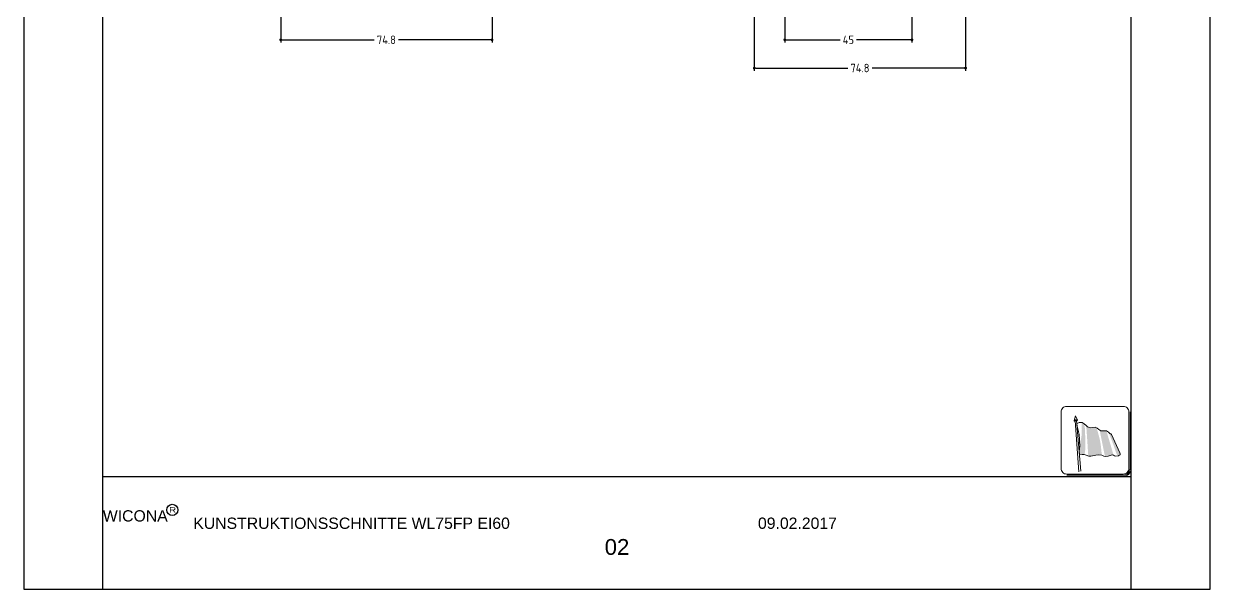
# Model space of a CAD drawing. Header units: millimetres. Extents: x 415 to 4125, y 1522 to 2116.
# Drawn here: x 884.6 to 1304.6, y 1521.9 to 1722.2 of the extents above; entities that cross this region are included whole.
import ezdxf
from ezdxf.enums import TextEntityAlignment as Align

# ---------------------------------------------------------------- set-up
doc = ezdxf.new("R2010")
doc.units = ezdxf.units.MM
doc.linetypes.add('AUSGEZOGEN', pattern=[0])
for name, color, linetype in [('00TXT', 7, 'Continuous'), ('01PAGVAR', 7, 'AUSGEZOGEN'), ('AM_6', 2, 'Continuous')]:
    doc.layers.add(name, color=color, linetype=linetype)
for name, color, linetype, lineweight in [('AM_5', 3, 'Continuous', 25), ('Cont3', 70, 'Continuous', 18), ('Cont4', 10, 'Continuous', 13)]:
    doc.layers.add(name, color=color, linetype=linetype, lineweight=lineweight)
doc.layers.add('BOUND_EXT', color=30, linetype='Continuous', plot=False)
doc.styles.add('HBS_DIMTEXTSTYLE', font='isocp.shx')
doc.styles.add('SWISS', font='swiss.ttf')
doc.styles.add('SWISSL', font='swissl.ttf')
doc.dimstyles.new('HBS_Cata_1-1', dxfattribs={"dimtxt": 3, "dimasz": 1, "dimexe": 1, "dimexo": 2, "dimgap": 1, "dimtad": 0, "dimtoh": 1, "dimdec": 1, "dimdsep": 46, "dimtxsty": 'HBS_DIMTEXTSTYLE', "dimblk": 'DOT', "dimcen": 0, "dimclrd": 256, "dimclre": 256, "dimclrt": 2, "dimadec": 0, "dimazin": 2, "dimtp": 0.1, "dimtm": 0.1, "dimtfac": 0.7, "dimtdec": 1, "dimtmove": 0, "dimatfit": 3, "dimldrblk": 'NONE', "dimfxl": 1, "dimlwd": -1, "dimlwe": -1, "dimarcsym": 1})

# ---------------------------------------------------------------- blocks, each defined once
blk = doc.blocks.new('$$WICLOG1')
at = {"layer": '00TXT', "color": 3}
blk.add_circle((12.3, 2.05), 1, dxfattribs=at)
at = {"layer": '00TXT', "color": 10, "style": 'SWISSL', "width": 1.25}
blk.add_text('R', height=1, dxfattribs=at).set_placement((12.35, 2.05), align=Align.MIDDLE)
at = {"layer": '00TXT', "color": 40, "style": 'SWISS'}
blk.add_text('WICONA', height=2, dxfattribs=at).set_placement((0, 0))
blk = doc.blocks.new('$$_EX')
at = {"layer": 'BOUND_EXT'}
for p, q in [((210, 297), (0, 297)), ((0, 297), (0, 0)), ((210, 0), (210, 297)), ((0, 0), (210, 0))]:
    blk.add_line(p, q, dxfattribs=at)
blk = doc.blocks.new('Symbol91')
at = {"layer": 'Cont3'}
h = blk.add_hatch(color=254, dxfattribs=at)
h.dxf.hatch_style = 1
edge = h.paths.add_edge_path()
edge.add_spline(control_points=[(187.27, 28.22), (187.28, 26.89), (187.03, 26.22), (187.03, 26.22)], knot_values=[4, 4, 4, 4, 5, 5, 5, 5], degree=3, periodic=0)
edge.add_spline(control_points=[(187.03, 26.22), (187.03, 26.22), (186.92, 26.27), (186.84, 26.76)], knot_values=[3.159956, 3.159956, 3.159956, 3.159956, 4, 4, 4, 4], degree=3, periodic=0)
edge.add_line((186.84, 26.76), (186.85, 26.54))
edge.add_line((186.85, 26.54), (186.85, 26.23))
edge.add_line((186.85, 26.23), (186.9, 25.32))
edge.add_line((186.9, 25.32), (186.81, 24.51))
edge.add_line((186.81, 24.51), (186.86, 23.91))
edge.add_line((186.86, 23.91), (187.31, 23.87))
edge.add_line((187.31, 23.87), (187.7, 23.87))
edge.add_line((187.7, 23.87), (187.73, 23.86))
edge.add_spline(control_points=[(187.73, 23.86), (187.73, 23.86), (187.91, 24.48), (187.91, 25.42)], knot_values=[1, 1, 1, 1, 2, 2, 2, 2], degree=3, periodic=0)
edge.add_spline(control_points=[(187.91, 25.42), (187.91, 26.24), (187.83, 27.79), (187.83, 28.08)], knot_values=[2, 2, 2, 2, 3, 3, 3, 3], degree=3, periodic=0)
edge.add_spline(control_points=[(187.83, 28.08), (187.82, 28.6), (187.72, 29.13), (187.68, 29.35)], knot_values=[3, 3, 3, 3, 3.756634, 3.756634, 3.756634, 3.756634], degree=3, periodic=0)
edge.add_line((187.68, 29.35), (187.34, 29.51))
edge.add_line((187.34, 29.51), (187.21, 29.51))
edge.add_spline(control_points=[(187.21, 29.51), (187.22, 29.37), (187.27, 28.59), (187.27, 28.22)], knot_values=[5, 5, 5, 5, 5.903507, 5.903507, 5.903507, 5.903507], degree=3, periodic=0)
h = blk.add_hatch(color=254, dxfattribs=at)
h.dxf.hatch_style = 1
edge = h.paths.add_edge_path()
edge.add_spline(control_points=[(190.18, 27.54), (190, 28.23), (189.89, 28.51), (189.85, 28.6)], knot_values=[3, 3, 3, 3, 3.718859, 3.718859, 3.718859, 3.718859], degree=3, periodic=0)
edge.add_line((189.85, 28.6), (189.6, 28.7))
edge.add_line((189.6, 28.7), (189.2, 28.66))
edge.add_line((189.2, 28.66), (188.73, 28.6))
edge.add_line((188.73, 28.6), (188.29, 28.77))
edge.add_line((188.29, 28.77), (188.05, 28.99))
edge.add_spline(control_points=[(188.05, 28.99), (188.1, 28.31), (188.36, 24.37), (188.41, 23.62)], knot_values=[5.071067, 5.071067, 5.071067, 5.071067, 5.923878, 5.923878, 5.923878, 5.923878], degree=3, periodic=0)
edge.add_line((188.41, 23.62), (188.48, 23.6))
edge.add_line((188.48, 23.6), (188.85, 23.58))
edge.add_line((188.85, 23.58), (189.17, 23.64))
edge.add_line((189.17, 23.64), (189.74, 23.73))
edge.add_line((189.74, 23.73), (190.27, 23.8))
edge.add_line((190.27, 23.8), (190.74, 23.78))
edge.add_spline(control_points=[(190.74, 23.78), (190.76, 23.91), (190.79, 24.27), (190.66, 25.18)], knot_values=[1.277615, 1.277615, 1.277615, 1.277615, 2, 2, 2, 2], degree=3, periodic=0)
edge.add_spline(control_points=[(190.66, 25.18), (190.51, 26.51), (190.4, 26.73), (190.18, 27.54)], knot_values=[2, 2, 2, 2, 3, 3, 3, 3], degree=3, periodic=0)
h = blk.add_hatch(color=254, dxfattribs=at)
h.dxf.hatch_style = 1
edge = h.paths.add_edge_path()
edge.add_spline(control_points=[(192.86, 23.78), (192.7, 24.44), (191.78, 27.49), (191.63, 28.07)], knot_values=[2.084077, 2.084077, 2.084077, 2.084077, 2.928014, 2.928014, 2.928014, 2.928014], degree=3, periodic=0)
edge.add_line((191.63, 28.07), (191.09, 28.07))
edge.add_line((191.09, 28.07), (190.66, 28.09))
edge.add_line((190.66, 28.09), (190.43, 28.21))
edge.add_spline(control_points=[(190.43, 28.21), (190.58, 27.39), (191.24, 24.12), (191.34, 23.57)], knot_values=[5.098897, 5.098897, 5.098897, 5.098897, 5.934115, 5.934115, 5.934115, 5.934115], degree=3, periodic=0)
edge.add_line((191.34, 23.57), (191.54, 23.52))
edge.add_line((191.54, 23.52), (191.94, 23.6))
edge.add_line((191.94, 23.6), (192.61, 23.79))
edge.add_line((192.61, 23.79), (192.86, 23.78))
h = blk.add_hatch(color=254, dxfattribs=at)
h.dxf.hatch_style = 1
edge = h.paths.add_edge_path()
edge.add_line((192.54, 27.41), (192.51, 27.44))
edge.add_line((192.51, 27.44), (192.47, 27.5))
edge.add_line((192.47, 27.5), (192.42, 27.53))
edge.add_line((192.42, 27.53), (192.24, 27.58))
edge.add_line((192.24, 27.58), (192, 27.8))
edge.add_spline(control_points=[(192, 27.8), (192.14, 27.38), (192.85, 25.75), (193.11, 24.83)], knot_values=[4.086795, 4.086795, 4.086795, 4.086795, 5, 5, 5, 5], degree=3, periodic=0)
edge.add_spline(control_points=[(193.11, 24.83), (193.31, 24.1), (193.53, 23.76), (193.64, 23.63)], knot_values=[5, 5, 5, 5, 5.720775, 5.720775, 5.720775, 5.720775], degree=3, periodic=0)
edge.add_line((193.64, 23.63), (193.73, 23.65))
edge.add_line((193.73, 23.65), (193.79, 23.69))
edge.add_line((193.79, 23.69), (193.91, 23.76))
edge.add_line((193.91, 23.76), (194.07, 23.79))
edge.add_line((194.07, 23.79), (194.04, 23.98))
edge.add_line((194.04, 23.98), (193.98, 24.14))
edge.add_line((193.98, 24.14), (192.54, 27.41))
at = {"layer": 'Cont3', "lineweight": 9}
for p, q in [((186.72, 20.83), (186.06, 29.85)), ((187.11, 20.94), (186.34, 29.89))]:
    blk.add_line(p, q, dxfattribs=at)
at = {"layer": 'Cont3'}
blk.add_lwpolyline([(184.6, 20.4, -0.414214), (183.6, 21.4), (183.6, 31.4, -0.414214), (184.6, 32.4), (194.6, 32.4, -0.414214), (195.6, 31.4), (195.6, 21.4, -0.414214), (194.6, 20.4)], format="xyb", close=True, dxfattribs=at)
for points in [[(195.8, 31.4), (195.8, 21.4, -0.414214), (194.6, 20.2), (184.6, 20.2)], [(196, 31.4), (196, 21.4, -0.414214), (194.6, 20), (184.6, 20)]]:
    blk.add_lwpolyline(points, format="xyb", dxfattribs=at)
blk.add_arc((186.27, 29.43), 0.604, 85.8437, 113.8537, dxfattribs=at)
at = {"layer": 'Cont3', "lineweight": 0}
for points in [[(185.9, 29.83), (185.89, 29.88), (185.94, 29.94), (186.03, 29.98)], [(185.91, 29.87), (185.9, 29.86), (185.9, 29.85), (185.9, 29.84)], [(185.9, 29.84), (185.91, 29.79), (185.97, 29.75), (186.07, 29.74)], [(186.13, 30.72), (186.13, 30.72), (185.91, 29.87), (185.91, 29.87)], [(186.05, 29.83), (186.05, 29.84), (186.06, 29.85), (186.06, 29.85)], [(186.06, 29.81), (186.06, 29.82), (186.06, 29.82), (186.05, 29.83)], [(186.06, 29.85), (186.06, 29.86), (186.07, 29.87), (186.08, 29.87)], [(186.06, 29.85), (186.06, 29.85), (186.06, 29.85), (186.06, 29.85)], [(186.08, 29.87), (186.11, 29.89), (186.15, 29.91), (186.19, 29.92)], [(186.5, 29.94), (186.5, 29.94), (186.13, 30.72), (186.13, 30.72)], [(186.31, 29.91), (186.32, 29.91), (186.34, 29.9), (186.34, 29.89)], [(186.32, 30.03), (186.43, 30.02), (186.49, 29.98), (186.5, 29.93)], [(186.34, 29.89), (186.35, 29.89), (186.35, 29.88), (186.35, 29.87)], [(186.35, 29.78), (186.45, 29.81), (186.51, 29.87), (186.5, 29.93)], [(186.35, 29.87), (186.35, 29.87), (186.35, 29.86), (186.35, 29.85)]]:
    blk.add_open_spline(points, degree=3, dxfattribs=at)
blk.add_open_spline([(186.19, 29.92), (186.21, 29.92), (186.23, 29.92), (186.24, 29.92), (186.27, 29.92), (186.29, 29.92), (186.31, 29.91)], degree=3, knots=[9, 9, 9, 9, 10, 10, 10, 11, 11, 11, 11], dxfattribs=at)
at = {"layer": 'Cont4', "color": 252, "lineweight": 0}
for points in [[(186.55, 29.42), (186.39, 29.36), (186.43, 28.9), (186.69, 27.91), (186.8, 27.41), (186.85, 26.54), (186.85, 26.23), (186.9, 25.32), (186.8, 24.49), (186.86, 23.91), (187.31, 23.87), (187.7, 23.87), (188.06, 23.76), (188.48, 23.6), (188.85, 23.58), (189.17, 23.64), (189.74, 23.73), (190.27, 23.8), (190.79, 23.78), (191.17, 23.6), (191.54, 23.52), (191.94, 23.6), (192.61, 23.79), (192.88, 23.78), (193.06, 23.61), (193.27, 23.55), (193.73, 23.65), (193.79, 23.69)], [(192.42, 27.53), (192.24, 27.58), (191.98, 27.82), (191.63, 28.07), (191.09, 28.07), (190.66, 28.09), (190.29, 28.28), (189.97, 28.56), (189.6, 28.7), (189.2, 28.66), (188.73, 28.6), (188.29, 28.77), (188.02, 29.02), (187.71, 29.33), (187.34, 29.51), (186.8, 29.51), (186.55, 29.42)], [(193.98, 24.14), (192.54, 27.41)]]:
    blk.add_lwpolyline(points, dxfattribs=at)
at = {"layer": 'Cont4', "color": 252}
for points in [[(192.54, 27.41), (192.51, 27.44), (192.47, 27.5), (192.42, 27.53)], [(193.79, 23.69), (193.91, 23.76), (194.07, 23.79), (194.04, 23.98), (193.98, 24.14)]]:
    blk.add_lwpolyline(points, dxfattribs=at)
blk = doc.blocks.new('_Dot')
at = {"color": 0, "linetype": 'ByBlock', "lineweight": -2}
blk.add_line((-0.5, 0), (-1, 0), dxfattribs=at)
at = {"color": 0, "linetype": 'ByBlock', "const_width": 0.5}
blk.add_lwpolyline([(-0.25, 0, 1), (0.25, 0, 1)], format="xyb", close=True, dxfattribs=at)
blk = doc.blocks.new('*D218')
at = {"layer": 'AM_5', "transparency": 16777216}
for p, q in [((975.59, 1736.49), (975.59, 1715.49)), ((1050.39, 1736.49), (1050.39, 1715.49)), ((976.59, 1716.49), (1008.69, 1716.49)), ((1049.39, 1716.49), (1017.29, 1716.49))]:
    blk.add_line(p, q, dxfattribs=at)
at = {"layer": 'Defpoints', "color": 0, "transparency": 16777216}
for p in [(975.59, 1738.49), (1050.39, 1738.49), (975.59, 1716.49)]:
    blk.add_point(p, dxfattribs=at)
at = {"layer": 'AM_5', "transparency": 16777216, "rotation": 180}
blk.add_blockref('_Dot', (975.59, 1716.49), dxfattribs=at)
at = {"layer": 'AM_5', "transparency": 16777216}
blk.add_blockref('_Dot', (1050.39, 1716.49), dxfattribs=at)
at = {"layer": 'AM_5', "color": 2, "transparency": 16777216, "insert": (1012.99, 1716.49), "char_height": 3, "attachment_point": 5, "style": 'HBS_DIMTEXTSTYLE'}
blk.add_mtext('74.8', dxfattribs=at)
blk = doc.blocks.new('_None')
blk = doc.blocks.new('*D234')
at = {"layer": 'AM_5', "transparency": 16777216}
for p, q in [((1154.01, 1726.49), (1154.01, 1715.49)), ((1199.01, 1726.49), (1199.01, 1715.49)), ((1155.01, 1716.49), (1173.65, 1716.49)), ((1198.01, 1716.49), (1179.38, 1716.49))]:
    blk.add_line(p, q, dxfattribs=at)
at = {"layer": 'Defpoints', "color": 0, "transparency": 16777216}
for p in [(1154.01, 1728.49), (1199.01, 1728.49), (1154.01, 1716.49)]:
    blk.add_point(p, dxfattribs=at)
at = {"layer": 'AM_5', "transparency": 16777216, "rotation": 180}
blk.add_blockref('_Dot', (1154.01, 1716.49), dxfattribs=at)
at = {"layer": 'AM_5', "transparency": 16777216}
blk.add_blockref('_Dot', (1199.01, 1716.49), dxfattribs=at)
at = {"layer": 'AM_5', "color": 2, "transparency": 16777216, "insert": (1176.51, 1716.49), "char_height": 3, "attachment_point": 5, "style": 'HBS_DIMTEXTSTYLE'}
blk.add_mtext('45', dxfattribs=at)
blk = doc.blocks.new('*D235')
at = {"layer": 'AM_5', "transparency": 16777216}
for p, q in [((1143.21, 1726.49), (1143.21, 1705.49)), ((1218.01, 1726.49), (1218.01, 1705.49)), ((1144.21, 1706.49), (1176.31, 1706.49)), ((1217.01, 1706.49), (1184.91, 1706.49))]:
    blk.add_line(p, q, dxfattribs=at)
at = {"layer": 'Defpoints', "color": 0, "transparency": 16777216}
for p in [(1143.21, 1728.49), (1218.01, 1728.49), (1143.21, 1706.49)]:
    blk.add_point(p, dxfattribs=at)
at = {"layer": 'AM_5', "transparency": 16777216, "rotation": 180}
blk.add_blockref('_Dot', (1143.21, 1706.49), dxfattribs=at)
at = {"layer": 'AM_5', "transparency": 16777216}
blk.add_blockref('_Dot', (1218.01, 1706.49), dxfattribs=at)
at = {"layer": 'AM_5', "color": 2, "transparency": 16777216, "insert": (1180.61, 1706.49), "char_height": 3, "attachment_point": 5, "style": 'HBS_DIMTEXTSTYLE'}
blk.add_mtext('74.8', dxfattribs=at)

msp = doc.modelspace()

# ---------------------------------------------------------------- linework, layer by layer
at = {"layer": 'BOUND_EXT'}
for p, q in [((912.612, 1521.86), (912.612, 2115.86)), ((1276.612, 1521.86), (1276.612, 2115.86)), ((912.612, 1561.86), (1276.612, 1561.86))]:
    msp.add_line(p, q, dxfattribs=at)

# ---------------------------------------------------------------- block references
at = {"xscale": 2, "yscale": 2, "zscale": 2}
msp.add_blockref('$$WICLOG1', (912.612, 1545.86), dxfattribs=at)
at = {"layer": 'Cont3', "xscale": 2, "yscale": 2, "zscale": 2}
msp.add_blockref('$$_EX', (884.612, 1521.86), dxfattribs=at)
at = {"layer": 'Cont3', "ltscale": 0.7, "xscale": 2, "yscale": 2, "zscale": 2}
msp.add_blockref('Symbol91', (884.612, 1521.86), dxfattribs=at)

# ---------------------------------------------------------------- texts
at = {"layer": '01PAGVAR', "color": 40, "style": 'SWISS'}
msp.add_text('02', height=5.6, dxfattribs=at).set_placement((1094.612, 1536.86), align=Align.MIDDLE)
at = {"layer": 'AM_6', "insert": (944.619, 1543.196), "char_height": 4, "width": 269.18712, "attachment_point": 7, "style": 'SWISSL'}
msp.add_mtext('{\\C1;KUNSTRUKTIONSSCHNITTE WL75FP EI60\\H1.0516x; }', dxfattribs=at)
at = {"layer": 'AM_6', "insert": (1144.503, 1543.205), "char_height": 4, "attachment_point": 7, "style": 'SWISSL'}
msp.add_mtext('{\\C1;09.02.2017}', dxfattribs=at)

# ---------------------------------------------------------------- dimensions: what is measured, and where the dimension line sits
at = {"layer": 'AM_5'}
for base, p1, p2, picture, middle in [((975.592, 1716.486), (1050.392, 1738.486), (975.592, 1738.486), '*D218', (1012.992, 1716.486)), ((1143.214, 1706.486), (1218.014, 1728.486), (1143.214, 1728.486), '*D235', (1180.614, 1706.486)), ((1154.014, 1716.486), (1199.014, 1728.486), (1154.014, 1728.486), '*D234', (1176.514, 1716.486))]:
    dim = msp.add_linear_dim(base=base, p1=p1, p2=p2, dimstyle='HBS_Cata_1-1', override={"dimtol": 0, "dimlim": 0, "dimtp": 0.1, "dimtm": 0.1, "dimtfac": 0.71, "dimtdec": 1, "dimtolj": 0, "dimtzin": 8}, dxfattribs=at)
    dim.commit()
    dim.dimension.update_dxf_attribs({"geometry": picture, "text_midpoint": middle})

doc.saveas('drawing.dxf')
